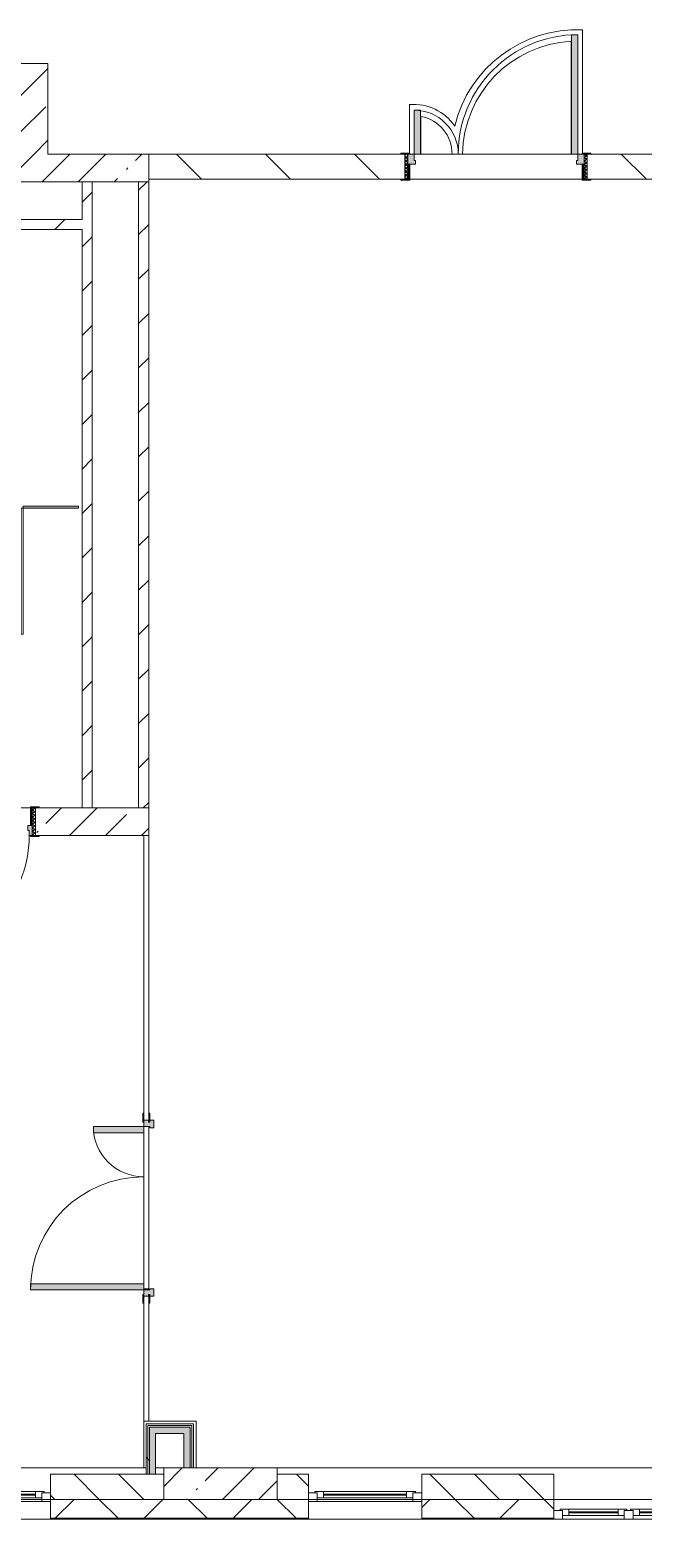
# Model space of a CAD drawing. Header units: millimetres. Extents: x -3917 to 185442, y -8553 to 29000.
# Drawn here: x 159097 to 163972, y -258 to 11589 of the extents above; entities that cross this region are included whole.
import ezdxf

# ---------------------------------------------------------------- set-up
doc = ezdxf.new("R2010")
doc.units = ezdxf.units.MM
for name, color, linetype, lineweight in [('A-DOOR', 7, 'Continuous', 5), ('A-GENM', 7, 'Continuous', 5), ('A-GLAZ-2', 7, 'Continuous', 5), ('A-WALL', 7, 'Continuous', 9), ('A-WALL-4', 7, 'Continuous', 5), ('I-WALL-4', 7, 'Continuous', 5), ('S-COLS-4', 7, 'Continuous', 5)]:
    doc.layers.add(name, color=color, linetype=linetype, lineweight=lineweight)
for name, color, linetype, lineweight, true_color in [('A-DOOR-1', 7, 'Continuous', 5, 0xaaaaaa), ('A-DOOR-2', 7, 'Continuous', 5, 0xe2e2e2), ('A-DOOR-FRAM-1', 7, 'Continuous', 5, 0xe2e2e2), ('A-DOOR-FRAM-2', 7, 'Continuous', 5, 0xaaaaaa), ('A-FLOR-2', 7, 'Continuous', 5, 0xaaaaaa), ('A-GENM-1', 7, 'Continuous', 5, 0xe2ddcd), ('I-WALL-2', 7, 'Continuous', 5, 0xe7e7e7)]:
    doc.layers.add(name, color=color, linetype=linetype, lineweight=lineweight, true_color=true_color)
pattern_1 = [(45, (58431.52, 0), (-176.7767, 176.7767), [])]
pattern_2 = [(45, (58431.5, 0), (-285.1231, 285.1231), []), (45, (58716.64, 0), (-285.1231, 285.1231), [504.031, -100.806, 16.764, -84.042])]
pattern_3 = [(45, (58431.5, 0), (-530.33, 530.33), []), (135, (58431.5, 0), (-530.33, -530.33), [])]

# ---------------------------------------------------------------- blocks, each defined once
blk = doc.blocks.new('110_Дверь_СКБ_1Ст_Внутренняя1 - Д-7а_л__950x2100h_Туалет-V149-2_10_1_птичка')
at = {"layer": 'A-DOOR-1'}
h = blk.add_hatch(dxfattribs=at)
h.set_pattern_fill('FP_164', color=256, style=0, pattern_type=2)
h.set_pattern_definition([(135, (1776.41, 174.685), (-14.14214, -14.14214), []), (225, (1776.41, 174.685), (14.14214, -14.14214), [])])
h.paths.add_polyline_path([(537.5, 110), (512.5, 110), (512.5, -110), (537.5, -110)])
at = {"layer": 'A-DOOR-2'}
h = blk.add_hatch(color=256, dxfattribs=at)
h.paths.add_polyline_path([(487.5, 110), (487.5, 70), (477.5, 70), (477.5, 30), (512.5, 30), (512.5, 110)])
h.paths.add_polyline_path([(-462.5, 110), (-487.5, 110), (-487.5, 30), (-452.5, 30), (-452.5, 70), (-462.5, 70)])
at = {"layer": 'A-DOOR-FRAM-1'}
for points in [[(447.5, 1060), (447.5, 110), (487.5, 110), (487.5, 1060)], [(-542.5, 118), (-542.5, 110), (-472.5, 110), (-472.5, 118)], [(-472.5, 30), (-487.5, 30), (-487.5, -110), (-472.5, -110)], [(567.5, 118), (497.5, 118), (497.5, 110), (567.5, 110)], [(512.5, 30), (497.5, 30), (497.5, -110), (512.5, -110)], [(-542.5, -110), (-542.5, -118), (-472.5, -118), (-472.5, -110)], [(567.5, -110), (497.5, -110), (497.5, -118), (567.5, -118)]]:
    blk.add_hatch(color=256, dxfattribs=at).paths.add_polyline_path(points)
at = {"layer": 'A-DOOR-FRAM-2'}
h = blk.add_hatch(dxfattribs=at)
h.set_pattern_fill('FP_165', color=256, style=0, pattern_type=2)
h.set_pattern_definition([(45, (-346.384, 174.685), (-14.1421, 14.1421), []), (135, (-346.384, 174.685), (-14.1421, -14.1421), [])])
h.paths.add_polyline_path([(-487.5, 110), (-512.5, 110), (-512.5, -110), (-487.5, -110)])
at = {"layer": 'A-DOOR-1'}
for p, q in [((487.5, 1060), (447.5, 1060)), ((447.5, 1060), (447.5, 110)), ((487.5, 110), (487.5, 1060)), ((447.5, 110), (487.5, 110))]:
    blk.add_line(p, q, dxfattribs=at)
blk.add_arc((487.5, 110), 950, 90, 180, dxfattribs=at)
at = {"layer": 'A-DOOR-FRAM-2'}
for p, q in [((-472.5, 118), (-542.5, 118)), ((-542.5, 118), (-542.5, 110)), ((-542.5, 110), (-472.5, 110)), ((-487.5, 110), (-512.5, 110)), ((-512.5, 110), (-512.5, -110)), ((-462.5, 110), (-487.5, 110)), ((-487.5, 110), (-487.5, 30)), ((-487.5, -110), (-487.5, 110)), ((-472.5, 110), (-487.5, 110)), ((-487.5, 110), (-487.5, 109)), ((-487.5, 109), (-472.5, 109)), ((-487.5, 30), (-452.5, 30)), ((-472.5, 30), (-487.5, 30)), ((-487.5, 30), (-487.5, -110)), ((-472.5, 110), (-472.5, 118)), ((-472.5, 109), (-472.5, 110)), ((-472.5, -110), (-472.5, 30)), ((-462.5, 70), (-462.5, 110)), ((-452.5, 70), (-462.5, 70)), ((-452.5, 30), (-452.5, 70)), ((487.5, 70), (477.5, 70)), ((477.5, 70), (477.5, 30)), ((477.5, 30), (512.5, 30)), ((487.5, 110), (487.5, 70)), ((512.5, 110), (487.5, 110)), ((567.5, 118), (497.5, 118)), ((497.5, 118), (497.5, 110)), ((512.5, 110), (497.5, 110)), ((497.5, 110), (497.5, 109)), ((497.5, 110), (567.5, 110)), ((497.5, 109), (512.5, 109)), ((512.5, 30), (497.5, 30)), ((497.5, 30), (497.5, -110)), ((512.5, 30), (512.5, 110)), ((537.5, 110), (512.5, 110)), ((512.5, 110), (512.5, -110)), ((512.5, 109), (512.5, 110)), ((512.5, -110), (512.5, 30)), ((537.5, -110), (537.5, 110)), ((567.5, 110), (567.5, 118)), ((-472.5, -110), (-542.5, -110)), ((-542.5, -110), (-542.5, -118)), ((-542.5, -118), (-472.5, -118)), ((-512.5, -110), (-487.5, -110)), ((-487.5, -110), (-472.5, -110)), ((-472.5, -118), (-472.5, -110)), ((497.5, -110), (512.5, -110)), ((567.5, -110), (497.5, -110)), ((497.5, -110), (497.5, -118)), ((497.5, -118), (567.5, -118)), ((512.5, -110), (537.5, -110)), ((567.5, -118), (567.5, -110))]:
    blk.add_line(p, q, dxfattribs=at)
blk = doc.blocks.new('BSC_Колонна _Прямоугольная - 250х900-V151-2_10_1_птичка')
at = {"layer": 'S-COLS-4'}
h = blk.add_hatch(dxfattribs=at)
h.set_pattern_fill('FP_167', color=256, style=0, pattern_type=2)
h.set_pattern_definition([(45, (-102180, -25), (-285.1231, 285.1231), []), (45, (-101894.88, -25), (-285.1231, 285.1231), [504.031, -100.806, 16.764, -84.042])])
h.paths.add_polyline_path([(450, -125), (450, 125), (-450, 125), (-450, -125), (-368, -125)])
for p, q in [((450, 125), (-450, 125)), ((-450, 125), (-450, -125)), ((450, -125), (450, 125)), ((-450, -125), (450, -125))]:
    blk.add_line(p, q, dxfattribs=at)
blk = doc.blocks.new('110_Дверь_СКБ_2Ст - Д-6_л__ ДОО_Дв_1450x2100h_Дверь из раздевальной в коридор-V109-2_10_1_птичка')
at = {"layer": 'A-DOOR-1'}
h = blk.add_hatch(dxfattribs=at)
h.set_pattern_fill('FP_134', color=256, style=0, pattern_type=2)
h.set_pattern_definition([(135, (1576.41, 164.685), (-14.14214, -14.14214), []), (225, (1576.41, 164.685), (14.14214, -14.14214), [])])
h.paths.add_polyline_path([(737.5, 100), (712.5, 100), (712.5, -100), (737.5, -100)])
at = {"layer": 'A-DOOR-2'}
for points in [[(662.5, 100), (662.5, 1050), (612.5, 1050), (612.5, 100)], [(-587.5, 100), (-587.5, 450), (-637.5, 450), (-637.5, 100)]]:
    blk.add_hatch(color=256, dxfattribs=at).paths.add_polyline_path(points)
h = blk.add_hatch(color=256, dxfattribs=at)
h.paths.add_polyline_path([(712.5, 100), (662.5, 100), (662.5, 50), (652.5, 50), (652.5, 20), (712.5, 20)])
h.paths.add_polyline_path([(-627.5, 20), (-627.5, 50), (-637.5, 50), (-637.5, 100), (-687.5, 100), (-687.5, 20)])
at = {"layer": 'A-DOOR-FRAM-1'}
for points in [[(-672.5, 100), (-672.5, 108), (-742.5, 108), (-742.5, 100)], [(-672.5, 20), (-687.5, 20), (-687.5, -100), (-672.5, -94.3)], [(767.5, 100), (767.5, 108), (697.5, 108), (697.5, 100)], [(712.5, 20), (697.5, 20), (697.5, -100), (712.5, -100)], [(-672.5, -100), (-742.5, -100), (-742.5, -108), (-672.5, -108)], [(767.5, -108), (767.5, -100), (697.5, -100), (697.5, -108)]]:
    blk.add_hatch(color=256, dxfattribs=at).paths.add_polyline_path(points)
at = {"layer": 'A-DOOR-FRAM-2'}
h = blk.add_hatch(dxfattribs=at)
h.set_pattern_fill('FP_135', color=256, style=0, pattern_type=2)
h.set_pattern_definition([(45, (-546.384, 164.685), (-14.1421, 14.1421), []), (135, (-546.384, 164.685), (-14.1421, -14.1421), [])])
h.paths.add_polyline_path([(-687.5, -94.3), (-687.5, 100), (-712.5, 100), (-712.5, -100), (-687.5, -100)])
at = {"layer": 'A-DOOR-1'}
for p, q in [((662.5, 1050), (612.5, 1050)), ((612.5, 1050), (612.5, 100)), ((662.5, 100), (662.5, 1050)), ((-637.5, 450), (-637.5, 100)), ((-587.5, 450), (-637.5, 450)), ((-587.5, 100), (-587.5, 450)), ((-637.5, 100), (-587.5, 100)), ((612.5, 100), (662.5, 100))]:
    blk.add_line(p, q, dxfattribs=at)
for centre, radius, start, end in [((662.5, 100), 950, 90, 180), ((-637.5, 100), 350, 360, 90)]:
    blk.add_arc(centre, radius, start, end, dxfattribs=at)
at = {"layer": 'A-DOOR-FRAM-2'}
for p, q in [((-672.5, 108), (-742.5, 108)), ((-742.5, 108), (-742.5, 100)), ((-742.5, 100), (-672.5, 100)), ((-687.5, 100), (-712.5, 100)), ((-712.5, 100), (-712.5, -100)), ((-637.5, 100), (-687.5, 100)), ((-687.5, 100), (-687.5, 20)), ((-687.5, -100), (-687.5, 100)), ((-687.5, 20), (-627.5, 20)), ((-672.5, 20), (-687.5, 20)), ((-687.5, 20), (-687.5, -100)), ((-672.5, 100), (-672.5, 108)), ((-672.5, -100), (-672.5, 20)), ((-637.5, 50), (-637.5, 100)), ((-627.5, 50), (-637.5, 50)), ((-627.5, 20), (-627.5, 50)), ((662.5, 50), (652.5, 50)), ((652.5, 50), (652.5, 20)), ((652.5, 20), (712.5, 20)), ((662.5, 100), (662.5, 50)), ((712.5, 100), (662.5, 100)), ((767.5, 108), (697.5, 108)), ((697.5, 108), (697.5, 100)), ((697.5, 100), (767.5, 100)), ((712.5, 20), (697.5, 20)), ((697.5, 20), (697.5, -100)), ((712.5, 20), (712.5, 100)), ((737.5, 100), (712.5, 100)), ((712.5, 100), (712.5, -100)), ((712.5, -100), (712.5, 20)), ((737.5, -100), (737.5, 100)), ((767.5, 100), (767.5, 108)), ((-672.5, -100), (-742.5, -100)), ((-742.5, -100), (-742.5, -108)), ((-742.5, -108), (-672.5, -108)), ((-712.5, -100), (-687.5, -100)), ((-687.5, -100), (-672.5, -100)), ((-672.5, -108), (-672.5, -100)), ((697.5, -100), (712.5, -100)), ((767.5, -100), (697.5, -100)), ((697.5, -100), (697.5, -108)), ((697.5, -108), (767.5, -108)), ((712.5, -100), (737.5, -100)), ((767.5, -108), (767.5, -100))]:
    blk.add_line(p, q, dxfattribs=at)
blk = doc.blocks.new('120_Окно_СКБ_1Ст - 120_Окно_СКБ_1Ст 900х2500_h_ с форточкой-22876038-2_10_1_птичка')
at = {"layer": 'A-GLAZ-2'}
for p, q in [((-450, -127), (-450, -57)), ((-450, -57), (-380, -57)), ((450, -57), (-450, -57)), ((-380, -57), (-380, -127)), ((380, -87), (-380, -87)), ((-380, -87), (-380, -127)), ((-330, -137), (-330, -87)), ((-330, -107), (330, -107)), ((330, -117), (-330, -117)), ((330, -137), (330, -87)), ((380, -127), (380, -57)), ((380, -57), (450, -57)), ((380, -127), (380, -87)), ((450, -57), (450, -127)), ((-380, -127), (-450, -127)), ((-450, -127), (-400, -127)), ((-380, -127), (-400, -127)), ((-400, -127), (-400, -137)), ((-400, -137), (400, -137)), ((400, -137), (-400, -137)), ((450, -127), (380, -127)), ((400, -127), (380, -127)), ((400, -127), (450, -127)), ((400, -137), (400, -127))]:
    blk.add_line(p, q, dxfattribs=at)
blk = doc.blocks.new('120_Окно_СКБ_2Ст_Фрамуга сверху - 120_Окно_СКБ_2Ст_2300х2500_h_ ДОО-22877051-2_10_1_птичка')
at = {"layer": 'A-GLAZ-2'}
for p, q in [((-1150, 13), (-1150, 83)), ((-1150, 83), (-1080, 83)), ((1150, 83), (-1150, 83)), ((-1080, 13), (-1150, 13)), ((-1150, 13), (-1100, 13)), ((-1080, 13), (-1100, 13)), ((-1100, 13), (-1100, 3)), ((-1100, 3), (540, 3)), ((540, 3), (-1100, 3)), ((-1080, 83), (-1080, 13)), ((-1080, 83), (1080, 83)), ((520, 53), (-1080, 53)), ((-1080, 53), (-1080, 13)), ((-1030, 3), (-1030, 53)), ((-1030, 33), (470, 33)), ((470, 23), (-1030, 23)), ((470, 3), (470, 53)), ((520, 13), (520, 83)), ((520, 83), (590, 83)), ((520, 13), (520, 53)), ((590, 13), (520, 13)), ((540, 13), (520, 13)), ((540, 13), (570, 13)), ((540, 13), (570, 13)), ((540, 3), (540, 13)), ((590, 13), (570, 13)), ((570, 13), (570, 3)), ((570, 3), (1100, 3)), ((1100, 3), (570, 3)), ((590, 83), (590, 13)), ((1080, 53), (590, 53)), ((590, 53), (590, 13)), ((640, 3), (640, 53)), ((640, 33), (1030, 33)), ((1030, 23), (640, 23)), ((1030, 3), (1030, 53)), ((1080, 13), (1080, 83)), ((1080, 83), (1150, 83)), ((1080, 13), (1080, 53)), ((1150, 13), (1080, 13)), ((1100, 13), (1080, 13)), ((1100, 13), (1150, 13)), ((1100, 3), (1100, 13)), ((1150, 83), (1150, 13))]:
    blk.add_line(p, q, dxfattribs=at)
blk = doc.blocks.new('131_Сантехническая перегородка_Дверь МГН 2 - СД-1-V234-2_10_1_птичка')
at = {"layer": 'A-GENM-1'}
for points in [[(10, 8), (-430, 8), (-430, -8), (10, -8)], [(1010, 8), (1010, -8), (1110, -8), (1110, 8)]]:
    blk.add_hatch(color=256, dxfattribs=at).paths.add_polyline_path(points)
at = {"layer": 'A-DOOR'}
for p, q in [((10, 1008), (26, 1008)), ((10, 8), (10, 1008)), ((26, 8), (26, 1008)), ((10, 8), (26, 8))]:
    blk.add_line(p, q, dxfattribs=at)
blk.add_arc((10, 8), 1000, 360, 90, dxfattribs=at)
at = {"layer": 'A-GENM'}
for p, q in [((10, 8), (-430, 8)), ((-430, 8), (-430, -8)), ((10, -8), (10, 8)), ((1110, 8), (1010, 8)), ((1010, 8), (1010, -8)), ((1110, -8), (1110, 8)), ((-430, -8), (10, -8)), ((1010, -8), (1110, -8))]:
    blk.add_line(p, q, dxfattribs=at)
blk = doc.blocks.new('110_Дверь_СКБ_2Ст - Д-5_п__в составе перегородки _не входит в спец__-32680317-2_10_1_птичка')
at = {"layer": 'A-DOOR-2'}
h = blk.add_hatch(color=256, dxfattribs=at)
h.paths.add_polyline_path([(712, -20), (712, 60), (652, 60), (652, 30), (662, 30), (662, -20)])
h.paths.add_polyline_path([(-628, 60), (-688, 60), (-688, -20), (-638, -20), (-638, 30), (-628, 30)])
for points in [[(-588, -420), (-588, -20), (-638, -20), (-638, -420)], [(662, -20), (612, -20), (612, -920), (662, -920)]]:
    blk.add_hatch(color=256, dxfattribs=at).paths.add_polyline_path(points)
at = {"layer": 'A-DOOR-FRAM-1'}
for points in [[(-673, 28), (-743, 28), (-743, 20), (-673, 20)], [(767, 28), (697, 28), (697, 20), (767, 20)], [(-673, -20), (-743, -20), (-743, -28), (-673, -28)], [(767, -20), (697, -20), (697, -28), (767, -28)]]:
    blk.add_hatch(color=256, dxfattribs=at).paths.add_polyline_path(points)
at = {"layer": 'A-DOOR-1'}
for p, q in [((-638, -20), (-588, -20)), ((-638, -420), (-638, -20)), ((-588, -20), (-588, -420)), ((612, -20), (662, -20)), ((612, -920), (612, -20)), ((662, -20), (662, -920)), ((-588, -420), (-638, -420)), ((662, -920), (612, -920))]:
    blk.add_line(p, q, dxfattribs=at)
for centre, radius, start, end in [((-638, -20), 400, 270, 0), ((662, -20), 900, 180, 270)]:
    blk.add_arc(centre, radius, start, end, dxfattribs=at)
at = {"layer": 'A-DOOR-FRAM-2'}
for p, q in [((-743, 28), (-673, 28)), ((-743, 20), (-743, 28)), ((-673, 20), (-743, 20)), ((-688, 60), (-628, 60)), ((-688, -20), (-688, 60)), ((-688, 20), (-673, 20)), ((-688, 19), (-688, 20)), ((-673, 19), (-688, 19)), ((-673, 28), (-673, 20)), ((-673, 20), (-673, 19)), ((-638, 30), (-638, -20)), ((-628, 30), (-638, 30)), ((-628, 60), (-628, 30)), ((652, 60), (712, 60)), ((652, 30), (652, 60)), ((662, 30), (652, 30)), ((662, -20), (662, 30)), ((697, 20), (697, 28)), ((697, 28), (767, 28)), ((697, 19), (697, 20)), ((697, 20), (712, 20)), ((767, 20), (697, 20)), ((712, 19), (697, 19)), ((712, 60), (712, -20)), ((712, 20), (712, 19)), ((767, 28), (767, 20)), ((-743, -20), (-673, -20)), ((-743, -28), (-743, -20)), ((-673, -28), (-743, -28)), ((-638, -20), (-688, -20)), ((-673, -20), (-673, -28)), ((712, -20), (662, -20)), ((697, -28), (697, -20)), ((697, -20), (767, -20)), ((767, -28), (697, -28)), ((767, -20), (767, -28))]:
    blk.add_line(p, q, dxfattribs=at)

msp = doc.modelspace()

# ---------------------------------------------------------------- hatches: boundary and pattern name
at = {"layer": 'A-WALL-4'}
h = msp.add_hatch(dxfattribs=at)
h.set_pattern_fill('FP_125', color=256, style=0, pattern_type=2)
h.set_pattern_definition([(135, (58431.52, 0), (-176.7767, -176.7767), [])])
h.paths.add_polyline_path([(180461.5, -100), (181261.5, -100), (181261.5, 100), (180461.5, 100)])
h.paths.add_polyline_path([(168590.7, -100), (168661.5, -100), (168661.5, 100), (167361.5, 100), (167361.5, -100), (168126.9, -100)])
h.paths.add_polyline_path([(177402.1, -100), (177761.5, -100), (177761.5, 100), (177261.5, 100), (177261.5, -100)])
h.paths.add_polyline_path([(172111.5, -100), (172111.5, 100), (171861.5, 100), (171861.5, -100)])
h.paths.add_polyline_path([(173011.5, -100), (174061.5, -100), (174061.5, 100), (173011.5, 100)])
h.paths.add_polyline_path([(153211.5, -100), (153211.5, 100), (152961.5, 100), (152961.5, -100)])
h.paths.add_polyline_path([(154214.1, -100), (157461.5, -100), (157460.5, 100), (154111.5, 100), (154111.5, -100)])
h.paths.add_polyline_path([(161061.5, -100), (161311.5, -100), (161311.5, 100), (161061.5, 100)])
h.paths.add_polyline_path([(163025.6, -100), (163261.5, -100), (163261.5, 100), (162211.5, 100), (162211.5, -100)])
h.paths.add_polyline_path([(159261.5, -100), (160161.5, -100), (160161.5, 100), (159261.5, 100)])
h.paths.add_polyline_path([(150967.8, -100), (151161.5, -100), (151161.5, 100), (150361.5, 100), (150361.5, -100), (150527.3, -100)])
h = msp.add_hatch(dxfattribs=at)
h.set_pattern_fill('FP_115', color=256, style=0, pattern_type=2)
h.set_pattern_definition([(45, (58431.5, 0), (-353.5534, 353.5534), []), (135, (58431.5, 0), (-353.5534, -353.5534), [])])
h.paths.add_polyline_path([(180648.5, -250), (181261.5, -250), (181261.5, -100), (180461.5, -100), (180461.5, -250)])
h.paths.add_polyline_path([(178793.4, -250), (179561.5, -250), (179561.5, -100), (178661.5, -100), (178661.5, -250)])
h.paths.add_polyline_path([(183431, -250), (183511.5, -250), (183511.5, -100), (182161.5, -100), (182161.5, -250), (182503.5, -250)])
h.paths.add_polyline_path([(170961.5, -250), (172111.5, -250), (172111.5, -100), (170961.5, -100)])
h.paths.add_polyline_path([(165808.1, -250), (166461.5, -250), (166461.5, -100), (165561.5, -100), (165561.5, -250)])
h.paths.add_polyline_path([(167361.5, -250), (168661.5, -250), (168661.5, -100), (167361.5, -100)])
h.paths.add_polyline_path([(173011.5, -250), (174061.5, -250), (174061.5, -100), (173011.5, -100)])
h.paths.add_polyline_path([(177761.5, -250), (177761.5, -100), (176361.5, -100), (176361.5, -250), (177402.1, -250)])
h.paths.add_polyline_path([(160243, -250), (161311.5, -250), (161311.5, -100), (159261.5, -100), (159261.5, -250), (160161.5, -250)])
h.paths.add_polyline_path([(162211.5, -250), (163261.5, -250), (163261.5, -100), (162211.5, -100)])
h.paths.add_polyline_path([(157461.5, -250), (158361.5, -250), (158361.5, -100), (154111.5, -100), (154111.5, -250), (157460.5, -250)])
h.paths.add_polyline_path([(152061.5, -250), (153211.5, -250), (153211.5, -100), (152061.5, -100)])
h.paths.add_polyline_path([(147641.5, -250), (149461.5, -250), (149461.5, -100), (147641.5, -100)])
h.paths.add_polyline_path([(150504.1, -250), (151161.5, -250), (151161.5, -100), (150361.5, -100), (150361.5, -250)])
at = {"layer": 'I-WALL-2'}
for points in [[(160321.5, 425), (160371.5, 425), (160371.5, 475), (160046.5, 475), (160046.5, 425), (160243, 425)], [(160096.5, 100), (160096.5, 425), (160046.5, 425), (160046.5, 100)], [(160371.5, 150), (160371.5, 425), (160321.5, 425), (160321.5, 150)]]:
    msp.add_hatch(color=256, dxfattribs=at).paths.add_polyline_path(points)
at = {"layer": 'I-WALL-4'}
h = msp.add_hatch(dxfattribs=at)
h.set_pattern_fill('FP_123', color=256, style=0, pattern_type=2)
h.set_pattern_definition(pattern_2)
h.paths.add_polyline_path([(159240.5, 10600), (159240.5, 11320), (159020.5, 11320), (159020.5, 10600)])
h = msp.add_hatch(dxfattribs=at)
h.set_pattern_fill('FP_123', color=256, style=0, pattern_type=2)
h.set_pattern_definition(pattern_2)
h.paths.add_polyline_path([(160041.5, 10380), (160041.5, 10600), (152641.5, 10600), (152641.5, 10380), (159315.5, 10380)])
h = msp.add_hatch(dxfattribs=at)
h.set_pattern_fill('FP_126', color=256, style=0, pattern_type=2)
h.set_pattern_definition([(135, (58431.5, 0), (-353.5534, -353.5534), [])])
h.paths.add_polyline_path([(163556.5, 10400), (165561.5, 10400), (165561.5, 10600), (163526.5, 10600), (163526.5, 10400)])
h.paths.add_polyline_path([(161170.5, 10400), (162076.5, 10400), (162076.5, 10600), (160041.5, 10600), (160041.5, 10400)])
h = msp.add_hatch(dxfattribs=at)
h.set_pattern_fill('FP_127', color=256, style=0, pattern_type=2)
h.set_pattern_definition(pattern_1)
h.paths.add_polyline_path([(159511.5, 5400), (159591.5, 5400), (159591.5, 10380), (159511.5, 10380), (159511.5, 6593.4)])
h = msp.add_hatch(dxfattribs=at)
h.set_pattern_fill('FP_127', color=256, style=0, pattern_type=2)
h.set_pattern_definition(pattern_1)
h.paths.add_polyline_path([(160041.5, 5400), (160041.5, 10380), (159961.5, 10380), (159961.5, 5400)])
h = msp.add_hatch(dxfattribs=at)
h.set_pattern_fill('FP_127', color=256, style=0, pattern_type=2)
h.set_pattern_definition(pattern_1)
h.paths.add_polyline_path([(159511.5, 10000), (159511.5, 10080), (152721.5, 10080), (152721.5, 10000), (159315.5, 10000)])
h = msp.add_hatch(dxfattribs=at)
h.set_pattern_fill('FP_123', color=256, style=0, pattern_type=2)
h.set_pattern_definition(pattern_2)
h.paths.add_polyline_path([(160041.5, 5180), (160041.5, 5400), (159141.5, 5400), (159141.5, 5180), (160001.5, 5180)])
h.paths.add_polyline_path([(155605.4, 5180), (158091.5, 5180), (158091.5, 5400), (152641.5, 5400), (152641.5, 5180)])
h = msp.add_hatch(dxfattribs=at)
h.set_pattern_fill('FP_227', color=256, style=0, pattern_type=2)
h.set_pattern_definition(pattern_3)
h.paths.add_polyline_path([(160034, 100), (160034, 487.5), (160021.5, 487.5), (160021.5, 100)])
h = msp.add_hatch(dxfattribs=at)
h.set_pattern_fill('FP_227', color=256, style=0, pattern_type=2)
h.set_pattern_definition(pattern_3)
h.paths.add_polyline_path([(160034, 100), (160046.5, 100), (160046.5, 475), (160034, 475), (160034, 230.5)])
h = msp.add_hatch(dxfattribs=at)
h.set_pattern_fill('FP_227', color=256, style=0, pattern_type=2)
h.set_pattern_definition(pattern_3)
h.paths.add_polyline_path([(160382.1, 150), (160384, 150), (160384, 475), (160371.5, 475), (160371.5, 150)])
h = msp.add_hatch(dxfattribs=at)
h.set_pattern_fill('FP_227', color=256, style=0, pattern_type=2)
h.set_pattern_definition(pattern_3)
h.paths.add_polyline_path([(160394.6, 150), (160396.5, 150), (160396.5, 487.5), (160384, 487.5), (160384, 150)])

# ---------------------------------------------------------------- linework, layer by layer
at = {"layer": 'A-FLOR-2'}
for p, q in [((163398.6, 11497.8), (163398.6, 10600)), ((163488.6, 10608), (163488.6, 11588.1)), ((162114.5, 10993.6), (162114.5, 10608)), ((162204.5, 10600), (162204.5, 10899.7)), ((162204.5, 10600), (163398.6, 10600)), ((160001.5, 1575), (160041.5, 1575)), ((160041.5, 1575), (160041.5, 1565)), ((160001.5, 150), (160001.5, 521)), ((160041.5, 521), (160417.5, 521)), ((160417.5, 521), (160417.5, 150))]:
    msp.add_line(p, q, dxfattribs=at)
for centre, radius, start, end in [((163446.1, 10589), 1000, 87.56236, 166.45029), ((163446.1, 10589), 910, 92.99005, 179.3074), ((162148.1, 10600), 395, 34.42231, 94.87345), ((162148.1, 10600), 305, 360, 79.33549)]:
    msp.add_arc(centre, radius, start, end, dxfattribs=at)
at = {"layer": 'A-WALL'}
for p, q in [((159511.5, 5400), (159591.5, 5400)), ((159961.5, 5400), (160041.5, 5400)), ((160041.5, 5180), (160001.5, 5180)), ((160021.5, 487.5), (160021.5, 425)), ((160034, 487.5), (160034, 100)), ((160384, 487.5), (160034, 487.5)), ((160046.5, 475), (160046.5, 100)), ((160371.5, 475), (160046.5, 475)), ((160371.5, 150), (160371.5, 475)), ((160384, 150), (160384, 487.5)), ((159261.5, -100), (160161.5, -100)), ((160161.5, -100), (159261.5, -100)), ((161061.5, -100), (161311.5, -100)), ((161311.5, -100), (161061.5, -100)), ((162211.5, -100), (163261.5, -100)), ((163261.5, -100), (162211.5, -100)), ((159261.5, -250), (161311.5, -250)), ((159261.5, -253), (161311.5, -253)), ((162211.5, -250), (163261.5, -250)), ((162211.5, -253), (163261.5, -253))]:
    msp.add_line(p, q, dxfattribs=at)
at = {"layer": 'A-WALL-4'}
for p, q in [((160161.5, 100), (159261.5, 100)), ((159261.5, 100), (159261.5, -258)), ((161311.5, 100), (161061.5, 100)), ((161311.5, -258), (161311.5, 100)), ((163261.5, 100), (162211.5, 100)), ((162211.5, 100), (162211.5, -258)), ((163261.5, -258), (163261.5, 100)), ((158361.5, -100), (159261.5, -100)), ((161311.5, -100), (162211.5, -100)), ((151161.5, -258), (165561.5, -258))]:
    msp.add_line(p, q, dxfattribs=at)
at = {"layer": 'I-WALL-4'}
for p, q in [((159240.5, 11320), (159020.5, 11320)), ((159240.5, 10600), (159240.5, 11320)), ((162046.5, 10600), (159240.5, 10600)), ((160041.5, 10600), (160041.5, 2970)), ((166081.5, 10600), (163556.5, 10600)), ((152721.5, 10380), (160041.5, 10380)), ((159511.5, 10380), (159511.5, 10080)), ((159591.5, 5400), (159591.5, 10380)), ((159961.5, 10380), (159961.5, 5400)), ((160041.5, 10400), (162046.5, 10400)), ((163486.5, 10400), (162116.5, 10400)), ((163556.5, 10400), (165561.5, 10400)), ((159511.5, 10080), (152721.5, 10080)), ((152721.5, 10000), (159511.5, 10000)), ((159511.5, 10000), (159511.5, 5400)), ((158131.5, 5400), (159101.5, 5400)), ((159511.5, 5400), (159171.5, 5400)), ((159961.5, 5400), (159591.5, 5400)), ((159171.5, 5180), (160001.5, 5180)), ((160001.5, 5180), (160001.5, 2970)), ((160041.5, 2865), (160041.5, 1575)), ((160001.5, 1615), (160001.5, 2815)), ((160001.5, 1460), (160001.5, 521)), ((160041.5, 521), (160041.5, 1460)), ((160001.5, 521), (160041.5, 521)), ((160021.5, 500), (160021.5, 100)), ((160396.5, 500), (160021.5, 500)), ((160396.5, 150), (160396.5, 500)), ((160096.5, 100), (160096.5, 425)), ((160096.5, 425), (160321.5, 425)), ((160321.5, 425), (160321.5, 150)), ((158361.5, 150), (160021.5, 150)), ((160096.5, 150), (160161.5, 150)), ((161061.5, 150), (165561.5, 150)), ((165561.5, -100), (163261.5, -100))]:
    msp.add_line(p, q, dxfattribs=at)

# ---------------------------------------------------------------- block references
at = {"layer": 'A-DOOR-1'}
msp.add_blockref('110_Дверь_СКБ_2Ст - Д-6_л__ ДОО_Дв_1450x2100h_Дверь из раздевальной в коридор-V109-2_10_1_птичка', (162789, 10500), dxfattribs=at)
for name, p, rotation in [('110_Дверь_СКБ_1Ст_Внутренняя1 - Д-7а_л__950x2100h_Туалет-V149-2_10_1_птичка', (158629, 5290), 180), ('110_Дверь_СКБ_2Ст - Д-5_п__в составе перегородки _не входит в спец__-32680317-2_10_1_птичка', (160021.5, 2227.5), 270)]:
    msp.add_blockref(name, p, dxfattribs=dict(at, rotation=rotation))
at = {"layer": 'A-GENM', "rotation": 180}
msp.add_blockref('131_Сантехническая перегородка_Дверь МГН 2 - СД-1-V234-2_10_1_птичка', (159053, 7791), dxfattribs=at)
at = {"layer": 'A-GLAZ-2', "rotation": 180}
for name, p in [('120_Окно_СКБ_1Ст - 120_Окно_СКБ_1Ст 900х2500_h_ с форточкой-22876038-2_10_1_птичка', (158811.5, -175)), ('120_Окно_СКБ_1Ст - 120_Окно_СКБ_1Ст 900х2500_h_ с форточкой-22876038-2_10_1_птичка', (161761.5, -175)), ('120_Окно_СКБ_2Ст_Фрамуга сверху - 120_Окно_СКБ_2Ст_2300х2500_h_ ДОО-22877051-2_10_1_птичка', (164411.5, -175))]:
    msp.add_blockref(name, p, dxfattribs=at)
at = {"layer": 'S-COLS-4'}
msp.add_blockref('BSC_Колонна _Прямоугольная - 250х900-V151-2_10_1_птичка', (160611.5, 25), dxfattribs=at)

doc.saveas('drawing.dxf')
